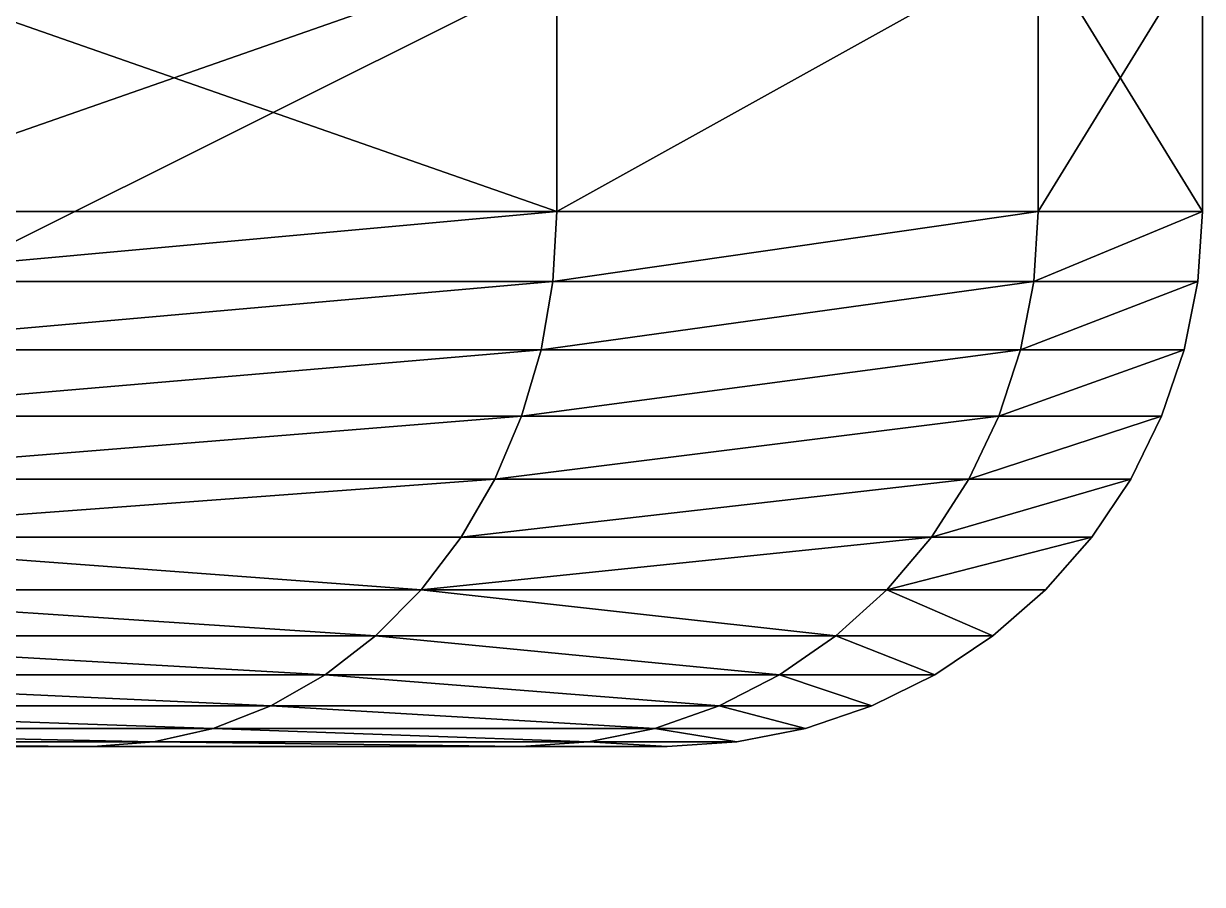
# Model space of a CAD drawing. Header units: millimetres. Extents: x 792 to 981, y 271 to 417.
# Drawn here: x 903.678 to 905.879, y 317.176 to 318.785 of the extents above; entities that cross this region are included whole.
import ezdxf

# ---------------------------------------------------------------- set-up
doc = ezdxf.new("R2010")
doc.units = ezdxf.units.MM

# ---------------------------------------------------------------- blocks, each defined once
blk = doc.blocks.new('Component')
mesh = blk.add_polyface()
corners = [(0, 20, 26.5), (41, 20, 6), (0, 20, 6), (41, 20, 26.5)]
mesh.append_faces([[corners[k] for k in face] for face in [(0, 1, 2), (1, 0, 3)]], dxfattribs={"vtx0": -1})
mesh = blk.add_polyface()
corners = [(41, 0, 26.5), (0, 0, 6), (41, 0, 6), (0, 0, 26.5)]
mesh.append_faces([[corners[k] for k in face] for face in [(0, 1, 2), (1, 0, 3)]], dxfattribs={"vtx0": -1})

msp = doc.modelspace()

# ---------------------------------------------------------------- linework, layer by layer
at = {"extrusion": (-3.06162e-16, -1, -1.83697e-16)}
for p, q in [((904.6737, 318.934, 61), (904.6737, 318.434, 61)), ((904.6737, 318.934, 52), (904.6737, 318.434, 52)), ((905.5728, 318.934, 54.1706), (905.5728, 318.434, 54.1706)), ((905.5728, 318.934, 58.8294), (905.5728, 318.434, 58.8294)), ((905.8795, 318.934, 56.5), (905.8795, 318.434, 56.5)), ((903.2434, 318.434, 50.136), (904.6737, 318.434, 52)), ((904.6737, 318.434, 61), (903.2434, 318.434, 62.864)), ((904.6663, 318.3035, 52.0043), (904.6737, 318.434, 52)), ((904.6663, 318.3035, 60.9957), (904.6737, 318.434, 61)), ((905.5728, 318.434, 58.8294), (904.6737, 318.434, 61)), ((904.6737, 318.434, 52), (905.5728, 318.434, 54.1706)), ((905.5645, 318.3035, 54.1728), (905.5728, 318.434, 54.1706)), ((905.5645, 318.3035, 58.8272), (905.5728, 318.434, 58.8294)), ((905.8795, 318.434, 56.5), (905.5728, 318.434, 58.8294)), ((905.5728, 318.434, 54.1706), (905.8795, 318.434, 56.5)), ((905.8709, 318.3035, 56.5), (905.8795, 318.434, 56.5)), ((903.2374, 318.3035, 50.1421), (904.6663, 318.3035, 52.0043)), ((904.6663, 318.3035, 60.9957), (903.2374, 318.3035, 62.8579)), ((904.6442, 318.1752, 52.017), (904.6663, 318.3035, 52.0043)), ((904.6442, 318.1752, 60.983), (904.6663, 318.3035, 60.9957)), ((904.6663, 318.3035, 52.0043), (905.5645, 318.3035, 54.1728)), ((905.5645, 318.3035, 58.8272), (904.6663, 318.3035, 60.9957)), ((905.5399, 318.1752, 54.1794), (905.5645, 318.3035, 54.1728)), ((905.5399, 318.1752, 58.8206), (905.5645, 318.3035, 58.8272)), ((905.5645, 318.3035, 54.1728), (905.8709, 318.3035, 56.5)), ((905.8709, 318.3035, 56.5), (905.5645, 318.3035, 58.8272)), ((905.8454, 318.1752, 56.5), (905.8709, 318.3035, 56.5)), ((903.2193, 318.1752, 50.1601), (904.6442, 318.1752, 52.017)), ((904.6442, 318.1752, 60.983), (903.2193, 318.1752, 62.8399)), ((904.6078, 318.0514, 60.9619), (904.6442, 318.1752, 60.983)), ((904.6078, 318.0514, 52.0381), (904.6442, 318.1752, 52.017)), ((904.6442, 318.1752, 52.017), (905.5399, 318.1752, 54.1794)), ((905.5399, 318.1752, 58.8206), (904.6442, 318.1752, 60.983)), ((905.4993, 318.0514, 58.8097), (905.5399, 318.1752, 58.8206)), ((905.4993, 318.0514, 54.1903), (905.5399, 318.1752, 54.1794)), ((905.5399, 318.1752, 54.1794), (905.8454, 318.1752, 56.5)), ((905.8454, 318.1752, 56.5), (905.5399, 318.1752, 58.8206)), ((905.8033, 318.0514, 56.5), (905.8454, 318.1752, 56.5)), ((903.1896, 318.0514, 50.1899), (904.6078, 318.0514, 52.0381)), ((904.6078, 318.0514, 60.9619), (903.1896, 318.0514, 62.8101)), ((904.5577, 317.934, 52.067), (904.6078, 318.0514, 52.0381)), ((904.5577, 317.934, 60.933), (904.6078, 318.0514, 60.9619)), ((905.4993, 318.0514, 58.8097), (904.6078, 318.0514, 60.9619)), ((904.6078, 318.0514, 52.0381), (905.4993, 318.0514, 54.1903)), ((905.4434, 317.934, 58.7947), (905.4993, 318.0514, 58.8097)), ((905.4434, 317.934, 54.2053), (905.4993, 318.0514, 54.1903)), ((905.8033, 318.0514, 56.5), (905.4993, 318.0514, 58.8097)), ((905.4993, 318.0514, 54.1903), (905.8033, 318.0514, 56.5)), ((905.7455, 317.934, 56.5), (905.8033, 318.0514, 56.5)), ((903.1487, 317.934, 50.2308), (904.5577, 317.934, 52.067)), ((904.5577, 317.934, 60.933), (903.1487, 317.934, 62.7692)), ((904.4947, 317.8253, 60.8967), (904.5577, 317.934, 60.933)), ((904.4947, 317.8253, 52.1033), (904.5577, 317.934, 52.067)), ((905.4434, 317.934, 58.7947), (904.5577, 317.934, 60.933)), ((904.5577, 317.934, 52.067), (905.4434, 317.934, 54.2053)), ((905.3732, 317.8253, 58.7759), (905.4434, 317.934, 58.7947)), ((905.3732, 317.8253, 54.2241), (905.4434, 317.934, 54.2053)), ((905.7455, 317.934, 56.5), (905.4434, 317.934, 58.7947)), ((905.4434, 317.934, 54.2053), (905.7455, 317.934, 56.5)), ((905.6728, 317.8253, 56.5), (905.7455, 317.934, 56.5)), ((904.4947, 317.8253, 60.8967), (903.0973, 317.8253, 62.7178)), ((903.0973, 317.8253, 50.2822), (904.4947, 317.8253, 52.1033)), ((904.42, 317.7269, 52.1464), (904.4947, 317.8253, 52.1033)), ((904.42, 317.7269, 60.8536), (904.4947, 317.8253, 60.8967)), ((905.3732, 317.8253, 58.7759), (904.4947, 317.8253, 60.8967)), ((904.4947, 317.8253, 52.1033), (905.3732, 317.8253, 54.2241)), ((905.2899, 317.7269, 58.7536), (905.3732, 317.8253, 58.7759)), ((905.2899, 317.7269, 54.2464), (905.3732, 317.8253, 54.2241)), ((905.6728, 317.8253, 56.5), (905.3732, 317.8253, 58.7759)), ((905.3732, 317.8253, 54.2241), (905.6728, 317.8253, 56.5)), ((905.5866, 317.7269, 56.5), (905.6728, 317.8253, 56.5)), ((904.42, 317.7269, 60.8536), (903.0363, 317.7269, 62.6569)), ((903.0363, 317.7269, 50.3431), (904.42, 317.7269, 52.1464)), ((904.3349, 317.6407, 52.1956), (904.42, 317.7269, 52.1464)), ((904.3349, 317.6407, 60.8044), (904.42, 317.7269, 60.8536)), ((905.2899, 317.7269, 58.7536), (904.42, 317.7269, 60.8536)), ((904.42, 317.7269, 52.1464), (905.2899, 317.7269, 54.2464)), ((905.1949, 317.6407, 54.2719), (905.2899, 317.7269, 54.2464)), ((905.1949, 317.6407, 58.7281), (905.2899, 317.7269, 58.7536)), ((905.2899, 317.7269, 54.2464), (905.5866, 317.7269, 56.5)), ((905.5866, 317.7269, 56.5), (905.2899, 317.7269, 58.7536)), ((905.4882, 317.6407, 56.5), (905.5866, 317.7269, 56.5)), ((904.3349, 317.6407, 60.8044), (902.9668, 317.6407, 62.5873)), ((902.9668, 317.6407, 50.4127), (904.3349, 317.6407, 52.1956)), ((904.2407, 317.568, 60.75), (904.3349, 317.6407, 60.8044)), ((904.2407, 317.568, 52.25), (904.3349, 317.6407, 52.1956)), ((904.3349, 317.6407, 52.1956), (905.1949, 317.6407, 54.2719)), ((905.1949, 317.6407, 58.7281), (904.3349, 317.6407, 60.8044)), ((905.0898, 317.568, 54.3), (905.1949, 317.6407, 54.2719)), ((905.0898, 317.568, 58.7), (905.1949, 317.6407, 58.7281)), ((905.1949, 317.6407, 54.2719), (905.4882, 317.6407, 56.5)), ((905.4882, 317.6407, 56.5), (905.1949, 317.6407, 58.7281)), ((905.3795, 317.568, 56.5), (905.4882, 317.6407, 56.5)), ((904.2407, 317.568, 60.75), (902.8899, 317.568, 62.5104)), ((902.8899, 317.568, 50.4896), (904.2407, 317.568, 52.25)), ((904.1391, 317.5102, 52.3087), (904.2407, 317.568, 52.25)), ((904.1391, 317.5102, 60.6913), (904.2407, 317.568, 60.75)), ((905.0898, 317.568, 58.7), (904.2407, 317.568, 60.75)), ((904.2407, 317.568, 52.25), (905.0898, 317.568, 54.3)), ((904.9765, 317.5102, 54.3304), (905.0898, 317.568, 54.3)), ((904.9765, 317.5102, 58.6696), (905.0898, 317.568, 58.7)), ((905.0898, 317.568, 54.3), (905.3795, 317.568, 56.5)), ((905.3795, 317.568, 56.5), (905.0898, 317.568, 58.7)), ((905.2621, 317.5102, 56.5), (905.3795, 317.568, 56.5)), ((902.8069, 317.5102, 50.5725), (904.1391, 317.5102, 52.3087)), ((904.1391, 317.5102, 60.6913), (902.8069, 317.5102, 62.4275)), ((904.0318, 317.4681, 60.6294), (904.1391, 317.5102, 60.6913)), ((904.0318, 317.4681, 52.3706), (904.1391, 317.5102, 52.3087)), ((904.9765, 317.5102, 58.6696), (904.1391, 317.5102, 60.6913)), ((904.1391, 317.5102, 52.3087), (904.9765, 317.5102, 54.3304)), ((904.8569, 317.4681, 58.6375), (904.9765, 317.5102, 58.6696)), ((904.8569, 317.4681, 54.3625), (904.9765, 317.5102, 54.3304)), ((904.9765, 317.5102, 54.3304), (905.2621, 317.5102, 56.5)), ((905.2621, 317.5102, 56.5), (904.9765, 317.5102, 58.6696)), ((905.1383, 317.4681, 56.5), (905.2621, 317.5102, 56.5)), ((902.7193, 317.4681, 50.6601), (904.0318, 317.4681, 52.3706)), ((904.0318, 317.4681, 60.6294), (902.7193, 317.4681, 62.3399)), ((903.9207, 317.4426, 52.4347), (904.0318, 317.4681, 52.3706)), ((903.9207, 317.4426, 60.5653), (904.0318, 317.4681, 60.6294)), ((904.8569, 317.4681, 58.6375), (904.0318, 317.4681, 60.6294)), ((904.0318, 317.4681, 52.3706), (904.8569, 317.4681, 54.3625)), ((904.733, 317.4426, 58.6043), (904.8569, 317.4681, 58.6375)), ((904.733, 317.4426, 54.3957), (904.8569, 317.4681, 54.3625)), ((905.1383, 317.4681, 56.5), (904.8569, 317.4681, 58.6375)), ((904.8569, 317.4681, 54.3625), (905.1383, 317.4681, 56.5)), ((905.01, 317.4426, 56.5), (905.1383, 317.4681, 56.5)), ((903.8077, 317.434, 60.5), (902.5363, 317.434, 62.1569)), ((902.5363, 317.434, 50.8431), (903.8077, 317.434, 52.5)), ((902.6286, 317.4426, 50.7508), (903.9207, 317.4426, 52.4347)), ((903.9207, 317.4426, 60.5653), (902.6286, 317.4426, 62.2492)), ((903.8708, 317.434, 56.5), (903.6326, 317.434, 58.3095)), ((903.6326, 317.434, 54.6905), (903.8708, 317.434, 56.5)), ((903.8077, 317.434, 52.5), (903.9207, 317.4426, 52.4347)), ((903.8077, 317.434, 60.5), (903.9207, 317.4426, 60.5653)), ((904.6069, 317.434, 58.5706), (903.8077, 317.434, 60.5)), ((903.8077, 317.434, 52.5), (904.6069, 317.434, 54.4294)), ((903.9207, 317.4426, 52.4347), (904.733, 317.4426, 54.3957)), ((904.733, 317.4426, 58.6043), (903.9207, 317.4426, 60.5653)), ((904.6069, 317.434, 58.5706), (904.733, 317.4426, 58.6043)), ((904.6069, 317.434, 54.4294), (904.733, 317.4426, 54.3957)), ((904.8795, 317.434, 56.5), (904.6069, 317.434, 58.5706)), ((904.6069, 317.434, 54.4294), (904.8795, 317.434, 56.5)), ((905.01, 317.4426, 56.5), (904.733, 317.4426, 58.6043)), ((904.733, 317.4426, 54.3957), (905.01, 317.4426, 56.5)), ((904.8795, 317.434, 56.5), (905.01, 317.4426, 56.5))]:
    msp.add_line(p, q, dxfattribs=at)

# ---------------------------------------------------------------- block references
at = {"extrusion": (0, 1, -1.83697e-16), "rotation": 180}
msp.add_blockref('Component', (-880.1732, 25, 300.634), dxfattribs=at)

# ---------------------------------------------------------------- meshes
at = {"color": 160, "true_color": 0x3232ff}
mesh = msp.add_polyface(dxfattribs=at)
corners = [(903.2434, 318.434, 50.136), (904.6737, 318.934, 52), (904.6737, 318.434, 52), (903.2434, 318.934, 50.136)]
mesh.append_faces([[corners[k] for k in face] for face in [(0, 1, 2), (1, 0, 3)]], dxfattribs={"vtx0": -1, "color": 160})
mesh = msp.add_polyface(dxfattribs=at)
corners = [(904.6737, 318.434, 61), (903.2434, 318.934, 62.864), (903.2434, 318.434, 62.864), (904.6737, 318.934, 61)]
mesh.append_faces([[corners[k] for k in face] for face in [(0, 1, 2), (1, 0, 3)]], dxfattribs={"vtx0": -1, "color": 160})
mesh = msp.add_polyface(dxfattribs=at)
corners = [(904.6737, 318.434, 61), (905.5728, 318.934, 58.8294), (904.6737, 318.934, 61), (905.5728, 318.434, 58.8294)]
mesh.append_faces([[corners[k] for k in face] for face in [(0, 1, 2), (1, 0, 3)]], dxfattribs={"vtx0": -1, "color": 160})
mesh = msp.add_polyface(dxfattribs=at)
corners = [(904.6737, 318.434, 52), (905.5728, 318.934, 54.1706), (905.5728, 318.434, 54.1706), (904.6737, 318.934, 52)]
mesh.append_faces([[corners[k] for k in face] for face in [(0, 1, 2), (1, 0, 3)]], dxfattribs={"vtx0": -1, "color": 160})
mesh = msp.add_polyface(dxfattribs=at)
corners = [(905.5728, 318.434, 54.1706), (905.8795, 318.934, 56.5), (905.8795, 318.434, 56.5), (905.5728, 318.934, 54.1706)]
mesh.append_faces([[corners[k] for k in face] for face in [(0, 1, 2), (1, 0, 3)]], dxfattribs={"vtx0": -1, "color": 160})
mesh = msp.add_polyface(dxfattribs=at)
corners = [(905.8795, 318.434, 56.5), (905.5728, 318.934, 58.8294), (905.5728, 318.434, 58.8294), (905.8795, 318.934, 56.5)]
mesh.append_faces([[corners[k] for k in face] for face in [(0, 1, 2), (1, 0, 3)]], dxfattribs={"vtx0": -1, "color": 160})
mesh = msp.add_polyface(dxfattribs=at)
corners = [(903.2374, 318.3035, 50.1421), (904.6737, 318.434, 52), (904.6663, 318.3035, 52.0043), (903.2434, 318.434, 50.136)]
mesh.append_faces([[corners[k] for k in face] for face in [(0, 1, 2), (1, 0, 3)]], dxfattribs={"vtx0": -1, "color": 160})
mesh = msp.add_polyface(dxfattribs=at)
corners = [(903.2374, 318.3035, 62.8579), (904.6737, 318.434, 61), (903.2434, 318.434, 62.864), (904.6663, 318.3035, 60.9957)]
mesh.append_faces([[corners[k] for k in face] for face in [(0, 1, 2), (1, 0, 3)]], dxfattribs={"vtx0": -1, "color": 160})
mesh = msp.add_polyface(dxfattribs=at)
corners = [(904.6663, 318.3035, 52.0043), (905.5728, 318.434, 54.1706), (905.5645, 318.3035, 54.1728), (904.6737, 318.434, 52)]
mesh.append_faces([[corners[k] for k in face] for face in [(0, 1, 2), (1, 0, 3)]], dxfattribs={"vtx0": -1, "color": 160})
mesh = msp.add_polyface(dxfattribs=at)
corners = [(904.6663, 318.3035, 60.9957), (905.5728, 318.434, 58.8294), (904.6737, 318.434, 61), (905.5645, 318.3035, 58.8272)]
mesh.append_faces([[corners[k] for k in face] for face in [(0, 1, 2), (1, 0, 3)]], dxfattribs={"vtx0": -1, "color": 160})
mesh = msp.add_polyface(dxfattribs=at)
corners = [(905.5645, 318.3035, 54.1728), (905.8795, 318.434, 56.5), (905.8709, 318.3035, 56.5), (905.5728, 318.434, 54.1706)]
mesh.append_faces([[corners[k] for k in face] for face in [(0, 1, 2), (1, 0, 3)]], dxfattribs={"vtx0": -1, "color": 160})
mesh = msp.add_polyface(dxfattribs=at)
corners = [(905.5645, 318.3035, 58.8272), (905.8795, 318.434, 56.5), (905.5728, 318.434, 58.8294), (905.8709, 318.3035, 56.5)]
mesh.append_faces([[corners[k] for k in face] for face in [(0, 1, 2), (1, 0, 3)]], dxfattribs={"vtx0": -1, "color": 160})
mesh = msp.add_polyface(dxfattribs=at)
corners = [(903.2193, 318.1752, 50.1601), (904.6663, 318.3035, 52.0043), (904.6442, 318.1752, 52.017), (903.2374, 318.3035, 50.1421)]
mesh.append_faces([[corners[k] for k in face] for face in [(0, 1, 2), (1, 0, 3)]], dxfattribs={"vtx0": -1, "color": 160})
mesh = msp.add_polyface(dxfattribs=at)
corners = [(903.2193, 318.1752, 62.8399), (904.6663, 318.3035, 60.9957), (903.2374, 318.3035, 62.8579), (904.6442, 318.1752, 60.983)]
mesh.append_faces([[corners[k] for k in face] for face in [(0, 1, 2), (1, 0, 3)]], dxfattribs={"vtx0": -1, "color": 160})
mesh = msp.add_polyface(dxfattribs=at)
corners = [(904.6442, 318.1752, 52.017), (905.5645, 318.3035, 54.1728), (905.5399, 318.1752, 54.1794), (904.6663, 318.3035, 52.0043)]
mesh.append_faces([[corners[k] for k in face] for face in [(0, 1, 2), (1, 0, 3)]], dxfattribs={"vtx0": -1, "color": 160})
mesh = msp.add_polyface(dxfattribs=at)
corners = [(904.6442, 318.1752, 60.983), (905.5645, 318.3035, 58.8272), (904.6663, 318.3035, 60.9957), (905.5399, 318.1752, 58.8206)]
mesh.append_faces([[corners[k] for k in face] for face in [(0, 1, 2), (1, 0, 3)]], dxfattribs={"vtx0": -1, "color": 160})
mesh = msp.add_polyface(dxfattribs=at)
corners = [(905.5399, 318.1752, 54.1794), (905.8709, 318.3035, 56.5), (905.8454, 318.1752, 56.5), (905.5645, 318.3035, 54.1728)]
mesh.append_faces([[corners[k] for k in face] for face in [(0, 1, 2), (1, 0, 3)]], dxfattribs={"vtx0": -1, "color": 160})
mesh = msp.add_polyface(dxfattribs=at)
corners = [(905.5399, 318.1752, 58.8206), (905.8709, 318.3035, 56.5), (905.5645, 318.3035, 58.8272), (905.8454, 318.1752, 56.5)]
mesh.append_faces([[corners[k] for k in face] for face in [(0, 1, 2), (1, 0, 3)]], dxfattribs={"vtx0": -1, "color": 160})
mesh = msp.add_polyface(dxfattribs=at)
corners = [(903.1896, 318.0514, 50.1899), (904.6442, 318.1752, 52.017), (904.6078, 318.0514, 52.0381), (903.2193, 318.1752, 50.1601)]
mesh.append_faces([[corners[k] for k in face] for face in [(0, 1, 2), (1, 0, 3)]], dxfattribs={"vtx0": -1, "color": 160})
mesh = msp.add_polyface(dxfattribs=at)
corners = [(903.1896, 318.0514, 62.8101), (904.6442, 318.1752, 60.983), (903.2193, 318.1752, 62.8399), (904.6078, 318.0514, 60.9619)]
mesh.append_faces([[corners[k] for k in face] for face in [(0, 1, 2), (1, 0, 3)]], dxfattribs={"vtx0": -1, "color": 160})
mesh = msp.add_polyface(dxfattribs=at)
corners = [(904.6078, 318.0514, 52.0381), (905.5399, 318.1752, 54.1794), (905.4993, 318.0514, 54.1903), (904.6442, 318.1752, 52.017)]
mesh.append_faces([[corners[k] for k in face] for face in [(0, 1, 2), (1, 0, 3)]], dxfattribs={"vtx0": -1, "color": 160})
mesh = msp.add_polyface(dxfattribs=at)
corners = [(904.6078, 318.0514, 60.9619), (905.5399, 318.1752, 58.8206), (904.6442, 318.1752, 60.983), (905.4993, 318.0514, 58.8097)]
mesh.append_faces([[corners[k] for k in face] for face in [(0, 1, 2), (1, 0, 3)]], dxfattribs={"vtx0": -1, "color": 160})
mesh = msp.add_polyface(dxfattribs=at)
corners = [(905.4993, 318.0514, 58.8097), (905.8454, 318.1752, 56.5), (905.5399, 318.1752, 58.8206), (905.8033, 318.0514, 56.5)]
mesh.append_faces([[corners[k] for k in face] for face in [(0, 1, 2), (1, 0, 3)]], dxfattribs={"vtx0": -1, "color": 160})
mesh = msp.add_polyface(dxfattribs=at)
corners = [(905.4993, 318.0514, 54.1903), (905.8454, 318.1752, 56.5), (905.8033, 318.0514, 56.5), (905.5399, 318.1752, 54.1794)]
mesh.append_faces([[corners[k] for k in face] for face in [(0, 1, 2), (1, 0, 3)]], dxfattribs={"vtx0": -1, "color": 160})
mesh = msp.add_polyface(dxfattribs=at)
corners = [(903.1487, 317.934, 50.2308), (904.6078, 318.0514, 52.0381), (904.5577, 317.934, 52.067), (903.1896, 318.0514, 50.1899)]
mesh.append_faces([[corners[k] for k in face] for face in [(0, 1, 2), (1, 0, 3)]], dxfattribs={"vtx0": -1, "color": 160})
mesh = msp.add_polyface(dxfattribs=at)
corners = [(903.1487, 317.934, 62.7692), (904.6078, 318.0514, 60.9619), (903.1896, 318.0514, 62.8101), (904.5577, 317.934, 60.933)]
mesh.append_faces([[corners[k] for k in face] for face in [(0, 1, 2), (1, 0, 3)]], dxfattribs={"vtx0": -1, "color": 160})
mesh = msp.add_polyface(dxfattribs=at)
corners = [(904.5577, 317.934, 60.933), (905.4993, 318.0514, 58.8097), (904.6078, 318.0514, 60.9619), (905.4434, 317.934, 58.7947)]
mesh.append_faces([[corners[k] for k in face] for face in [(0, 1, 2), (1, 0, 3)]], dxfattribs={"vtx0": -1, "color": 160})
mesh = msp.add_polyface(dxfattribs=at)
corners = [(904.5577, 317.934, 52.067), (905.4993, 318.0514, 54.1903), (905.4434, 317.934, 54.2053), (904.6078, 318.0514, 52.0381)]
mesh.append_faces([[corners[k] for k in face] for face in [(0, 1, 2), (1, 0, 3)]], dxfattribs={"vtx0": -1, "color": 160})
mesh = msp.add_polyface(dxfattribs=at)
corners = [(905.4434, 317.934, 58.7947), (905.8033, 318.0514, 56.5), (905.4993, 318.0514, 58.8097), (905.7455, 317.934, 56.5)]
mesh.append_faces([[corners[k] for k in face] for face in [(0, 1, 2), (1, 0, 3)]], dxfattribs={"vtx0": -1, "color": 160})
mesh = msp.add_polyface(dxfattribs=at)
corners = [(905.4434, 317.934, 54.2053), (905.8033, 318.0514, 56.5), (905.7455, 317.934, 56.5), (905.4993, 318.0514, 54.1903)]
mesh.append_faces([[corners[k] for k in face] for face in [(0, 1, 2), (1, 0, 3)]], dxfattribs={"vtx0": -1, "color": 160})
mesh = msp.add_polyface(dxfattribs=at)
corners = [(903.0973, 317.8253, 62.7178), (904.5577, 317.934, 60.933), (903.1487, 317.934, 62.7692), (904.4947, 317.8253, 60.8967)]
mesh.append_faces([[corners[k] for k in face] for face in [(0, 1, 2), (1, 0, 3)]], dxfattribs={"vtx0": -1, "color": 160})
mesh = msp.add_polyface(dxfattribs=at)
corners = [(903.0973, 317.8253, 50.2822), (904.5577, 317.934, 52.067), (904.4947, 317.8253, 52.1033), (903.1487, 317.934, 50.2308)]
mesh.append_faces([[corners[k] for k in face] for face in [(0, 1, 2), (1, 0, 3)]], dxfattribs={"vtx0": -1, "color": 160})
mesh = msp.add_polyface(dxfattribs=at)
corners = [(904.4947, 317.8253, 60.8967), (905.4434, 317.934, 58.7947), (904.5577, 317.934, 60.933), (905.3732, 317.8253, 58.7759)]
mesh.append_faces([[corners[k] for k in face] for face in [(0, 1, 2), (1, 0, 3)]], dxfattribs={"vtx0": -1, "color": 160})
mesh = msp.add_polyface(dxfattribs=at)
corners = [(904.4947, 317.8253, 52.1033), (905.4434, 317.934, 54.2053), (905.3732, 317.8253, 54.2241), (904.5577, 317.934, 52.067)]
mesh.append_faces([[corners[k] for k in face] for face in [(0, 1, 2), (1, 0, 3)]], dxfattribs={"vtx0": -1, "color": 160})
mesh = msp.add_polyface(dxfattribs=at)
corners = [(905.3732, 317.8253, 54.2241), (905.7455, 317.934, 56.5), (905.6728, 317.8253, 56.5), (905.4434, 317.934, 54.2053)]
mesh.append_faces([[corners[k] for k in face] for face in [(0, 1, 2), (1, 0, 3)]], dxfattribs={"vtx0": -1, "color": 160})
mesh = msp.add_polyface(dxfattribs=at)
corners = [(905.3732, 317.8253, 58.7759), (905.7455, 317.934, 56.5), (905.4434, 317.934, 58.7947), (905.6728, 317.8253, 56.5)]
mesh.append_faces([[corners[k] for k in face] for face in [(0, 1, 2), (1, 0, 3)]], dxfattribs={"vtx0": -1, "color": 160})
mesh = msp.add_polyface(dxfattribs=at)
corners = [(903.0973, 317.8253, 62.7178), (904.42, 317.7269, 60.8536), (904.4947, 317.8253, 60.8967), (903.0363, 317.7269, 62.6569)]
mesh.append_faces([[corners[k] for k in face] for face in [(0, 1, 2), (1, 0, 3)]], dxfattribs={"vtx0": -1, "color": 160})
mesh = msp.add_polyface(dxfattribs=at)
corners = [(904.42, 317.7269, 52.1464), (903.0973, 317.8253, 50.2822), (904.4947, 317.8253, 52.1033), (903.0363, 317.7269, 50.3431)]
mesh.append_faces([[corners[k] for k in face] for face in [(0, 1, 2), (1, 0, 3)]], dxfattribs={"vtx0": -1, "color": 160})
mesh = msp.add_polyface(dxfattribs=at)
corners = [(904.42, 317.7269, 60.8536), (905.3732, 317.8253, 58.7759), (904.4947, 317.8253, 60.8967), (905.2899, 317.7269, 58.7536)]
mesh.append_faces([[corners[k] for k in face] for face in [(0, 1, 2), (1, 0, 3)]], dxfattribs={"vtx0": -1, "color": 160})
mesh = msp.add_polyface(dxfattribs=at)
corners = [(904.42, 317.7269, 52.1464), (905.3732, 317.8253, 54.2241), (905.2899, 317.7269, 54.2464), (904.4947, 317.8253, 52.1033)]
mesh.append_faces([[corners[k] for k in face] for face in [(0, 1, 2), (1, 0, 3)]], dxfattribs={"vtx0": -1, "color": 160})
mesh = msp.add_polyface(dxfattribs=at)
corners = [(905.2899, 317.7269, 54.2464), (905.6728, 317.8253, 56.5), (905.5866, 317.7269, 56.5), (905.3732, 317.8253, 54.2241)]
mesh.append_faces([[corners[k] for k in face] for face in [(0, 1, 2), (1, 0, 3)]], dxfattribs={"vtx0": -1, "color": 160})
mesh = msp.add_polyface(dxfattribs=at)
corners = [(905.2899, 317.7269, 58.7536), (905.6728, 317.8253, 56.5), (905.3732, 317.8253, 58.7759), (905.5866, 317.7269, 56.5)]
mesh.append_faces([[corners[k] for k in face] for face in [(0, 1, 2), (1, 0, 3)]], dxfattribs={"vtx0": -1, "color": 160})
mesh = msp.add_polyface(dxfattribs=at)
corners = [(903.0363, 317.7269, 62.6569), (904.3349, 317.6407, 60.8044), (904.42, 317.7269, 60.8536), (902.9668, 317.6407, 62.5873)]
mesh.append_faces([[corners[k] for k in face] for face in [(0, 1, 2), (1, 0, 3)]], dxfattribs={"vtx0": -1, "color": 160})
mesh = msp.add_polyface(dxfattribs=at)
corners = [(904.3349, 317.6407, 52.1956), (903.0363, 317.7269, 50.3431), (904.42, 317.7269, 52.1464), (902.9668, 317.6407, 50.4127)]
mesh.append_faces([[corners[k] for k in face] for face in [(0, 1, 2), (1, 0, 3)]], dxfattribs={"vtx0": -1, "color": 160})
mesh = msp.add_polyface(dxfattribs=at)
corners = [(905.1949, 317.6407, 54.2719), (904.42, 317.7269, 52.1464), (905.2899, 317.7269, 54.2464), (904.3349, 317.6407, 52.1956)]
mesh.append_faces([[corners[k] for k in face] for face in [(0, 1, 2), (1, 0, 3)]], dxfattribs={"vtx0": -1, "color": 160})
mesh = msp.add_polyface(dxfattribs=at)
corners = [(904.42, 317.7269, 60.8536), (905.1949, 317.6407, 58.7281), (905.2899, 317.7269, 58.7536), (904.3349, 317.6407, 60.8044)]
mesh.append_faces([[corners[k] for k in face] for face in [(0, 1, 2), (1, 0, 3)]], dxfattribs={"vtx0": -1, "color": 160})
mesh = msp.add_polyface(dxfattribs=at)
corners = [(905.4882, 317.6407, 56.5), (905.2899, 317.7269, 54.2464), (905.5866, 317.7269, 56.5), (905.1949, 317.6407, 54.2719)]
mesh.append_faces([[corners[k] for k in face] for face in [(0, 1, 2), (1, 0, 3)]], dxfattribs={"vtx0": -1, "color": 160})
mesh = msp.add_polyface(dxfattribs=at)
corners = [(905.2899, 317.7269, 58.7536), (905.4882, 317.6407, 56.5), (905.5866, 317.7269, 56.5), (905.1949, 317.6407, 58.7281)]
mesh.append_faces([[corners[k] for k in face] for face in [(0, 1, 2), (1, 0, 3)]], dxfattribs={"vtx0": -1, "color": 160})
mesh = msp.add_polyface(dxfattribs=at)
corners = [(902.9668, 317.6407, 62.5873), (904.2407, 317.568, 60.75), (904.3349, 317.6407, 60.8044), (902.8899, 317.568, 62.5104)]
mesh.append_faces([[corners[k] for k in face] for face in [(0, 1, 2), (1, 0, 3)]], dxfattribs={"vtx0": -1, "color": 160})
mesh = msp.add_polyface(dxfattribs=at)
corners = [(904.2407, 317.568, 52.25), (902.9668, 317.6407, 50.4127), (904.3349, 317.6407, 52.1956), (902.8899, 317.568, 50.4896)]
mesh.append_faces([[corners[k] for k in face] for face in [(0, 1, 2), (1, 0, 3)]], dxfattribs={"vtx0": -1, "color": 160})
mesh = msp.add_polyface(dxfattribs=at)
corners = [(904.3349, 317.6407, 60.8044), (905.0898, 317.568, 58.7), (905.1949, 317.6407, 58.7281), (904.2407, 317.568, 60.75)]
mesh.append_faces([[corners[k] for k in face] for face in [(0, 1, 2), (1, 0, 3)]], dxfattribs={"vtx0": -1, "color": 160})
mesh = msp.add_polyface(dxfattribs=at)
corners = [(905.0898, 317.568, 54.3), (904.3349, 317.6407, 52.1956), (905.1949, 317.6407, 54.2719), (904.2407, 317.568, 52.25)]
mesh.append_faces([[corners[k] for k in face] for face in [(0, 1, 2), (1, 0, 3)]], dxfattribs={"vtx0": -1, "color": 160})
mesh = msp.add_polyface(dxfattribs=at)
corners = [(905.3795, 317.568, 56.5), (905.1949, 317.6407, 54.2719), (905.4882, 317.6407, 56.5), (905.0898, 317.568, 54.3)]
mesh.append_faces([[corners[k] for k in face] for face in [(0, 1, 2), (1, 0, 3)]], dxfattribs={"vtx0": -1, "color": 160})
mesh = msp.add_polyface(dxfattribs=at)
corners = [(905.1949, 317.6407, 58.7281), (905.3795, 317.568, 56.5), (905.4882, 317.6407, 56.5), (905.0898, 317.568, 58.7)]
mesh.append_faces([[corners[k] for k in face] for face in [(0, 1, 2), (1, 0, 3)]], dxfattribs={"vtx0": -1, "color": 160})
mesh = msp.add_polyface(dxfattribs=at)
corners = [(904.1391, 317.5102, 52.3087), (902.8899, 317.568, 50.4896), (904.2407, 317.568, 52.25), (902.8069, 317.5102, 50.5725)]
mesh.append_faces([[corners[k] for k in face] for face in [(0, 1, 2), (1, 0, 3)]], dxfattribs={"vtx0": -1, "color": 160})
mesh = msp.add_polyface(dxfattribs=at)
corners = [(902.8899, 317.568, 62.5104), (904.1391, 317.5102, 60.6913), (904.2407, 317.568, 60.75), (902.8069, 317.5102, 62.4275)]
mesh.append_faces([[corners[k] for k in face] for face in [(0, 1, 2), (1, 0, 3)]], dxfattribs={"vtx0": -1, "color": 160})
mesh = msp.add_polyface(dxfattribs=at)
corners = [(904.9765, 317.5102, 54.3304), (904.2407, 317.568, 52.25), (905.0898, 317.568, 54.3), (904.1391, 317.5102, 52.3087)]
mesh.append_faces([[corners[k] for k in face] for face in [(0, 1, 2), (1, 0, 3)]], dxfattribs={"vtx0": -1, "color": 160})
mesh = msp.add_polyface(dxfattribs=at)
corners = [(904.2407, 317.568, 60.75), (904.9765, 317.5102, 58.6696), (905.0898, 317.568, 58.7), (904.1391, 317.5102, 60.6913)]
mesh.append_faces([[corners[k] for k in face] for face in [(0, 1, 2), (1, 0, 3)]], dxfattribs={"vtx0": -1, "color": 160})
mesh = msp.add_polyface(dxfattribs=at)
corners = [(905.0898, 317.568, 58.7), (905.2621, 317.5102, 56.5), (905.3795, 317.568, 56.5), (904.9765, 317.5102, 58.6696)]
mesh.append_faces([[corners[k] for k in face] for face in [(0, 1, 2), (1, 0, 3)]], dxfattribs={"vtx0": -1, "color": 160})
mesh = msp.add_polyface(dxfattribs=at)
corners = [(905.2621, 317.5102, 56.5), (905.0898, 317.568, 54.3), (905.3795, 317.568, 56.5), (904.9765, 317.5102, 54.3304)]
mesh.append_faces([[corners[k] for k in face] for face in [(0, 1, 2), (1, 0, 3)]], dxfattribs={"vtx0": -1, "color": 160})
mesh = msp.add_polyface(dxfattribs=at)
corners = [(904.0318, 317.4681, 52.3706), (902.8069, 317.5102, 50.5725), (904.1391, 317.5102, 52.3087), (902.7193, 317.4681, 50.6601)]
mesh.append_faces([[corners[k] for k in face] for face in [(0, 1, 2), (1, 0, 3)]], dxfattribs={"vtx0": -1, "color": 160})
mesh = msp.add_polyface(dxfattribs=at)
corners = [(902.8069, 317.5102, 62.4275), (904.0318, 317.4681, 60.6294), (904.1391, 317.5102, 60.6913), (902.7193, 317.4681, 62.3399)]
mesh.append_faces([[corners[k] for k in face] for face in [(0, 1, 2), (1, 0, 3)]], dxfattribs={"vtx0": -1, "color": 160})
mesh = msp.add_polyface(dxfattribs=at)
corners = [(904.1391, 317.5102, 60.6913), (904.8569, 317.4681, 58.6375), (904.9765, 317.5102, 58.6696), (904.0318, 317.4681, 60.6294)]
mesh.append_faces([[corners[k] for k in face] for face in [(0, 1, 2), (1, 0, 3)]], dxfattribs={"vtx0": -1, "color": 160})
mesh = msp.add_polyface(dxfattribs=at)
corners = [(904.8569, 317.4681, 54.3625), (904.1391, 317.5102, 52.3087), (904.9765, 317.5102, 54.3304), (904.0318, 317.4681, 52.3706)]
mesh.append_faces([[corners[k] for k in face] for face in [(0, 1, 2), (1, 0, 3)]], dxfattribs={"vtx0": -1, "color": 160})
mesh = msp.add_polyface(dxfattribs=at)
corners = [(904.9765, 317.5102, 58.6696), (905.1383, 317.4681, 56.5), (905.2621, 317.5102, 56.5), (904.8569, 317.4681, 58.6375)]
mesh.append_faces([[corners[k] for k in face] for face in [(0, 1, 2), (1, 0, 3)]], dxfattribs={"vtx0": -1, "color": 160})
mesh = msp.add_polyface(dxfattribs=at)
corners = [(905.1383, 317.4681, 56.5), (904.9765, 317.5102, 54.3304), (905.2621, 317.5102, 56.5), (904.8569, 317.4681, 54.3625)]
mesh.append_faces([[corners[k] for k in face] for face in [(0, 1, 2), (1, 0, 3)]], dxfattribs={"vtx0": -1, "color": 160})
mesh = msp.add_polyface(dxfattribs=at)
corners = [(903.9207, 317.4426, 52.4347), (902.7193, 317.4681, 50.6601), (904.0318, 317.4681, 52.3706), (902.6286, 317.4426, 50.7508)]
mesh.append_faces([[corners[k] for k in face] for face in [(0, 1, 2), (1, 0, 3)]], dxfattribs={"vtx0": -1, "color": 160})
mesh = msp.add_polyface(dxfattribs=at)
corners = [(902.7193, 317.4681, 62.3399), (903.9207, 317.4426, 60.5653), (904.0318, 317.4681, 60.6294), (902.6286, 317.4426, 62.2492)]
mesh.append_faces([[corners[k] for k in face] for face in [(0, 1, 2), (1, 0, 3)]], dxfattribs={"vtx0": -1, "color": 160})
mesh = msp.add_polyface(dxfattribs=at)
corners = [(904.0318, 317.4681, 60.6294), (904.733, 317.4426, 58.6043), (904.8569, 317.4681, 58.6375), (903.9207, 317.4426, 60.5653)]
mesh.append_faces([[corners[k] for k in face] for face in [(0, 1, 2), (1, 0, 3)]], dxfattribs={"vtx0": -1, "color": 160})
mesh = msp.add_polyface(dxfattribs=at)
corners = [(904.733, 317.4426, 54.3957), (904.0318, 317.4681, 52.3706), (904.8569, 317.4681, 54.3625), (903.9207, 317.4426, 52.4347)]
mesh.append_faces([[corners[k] for k in face] for face in [(0, 1, 2), (1, 0, 3)]], dxfattribs={"vtx0": -1, "color": 160})
mesh = msp.add_polyface(dxfattribs=at)
corners = [(904.8569, 317.4681, 58.6375), (905.01, 317.4426, 56.5), (905.1383, 317.4681, 56.5), (904.733, 317.4426, 58.6043)]
mesh.append_faces([[corners[k] for k in face] for face in [(0, 1, 2), (1, 0, 3)]], dxfattribs={"vtx0": -1, "color": 160})
mesh = msp.add_polyface(dxfattribs=at)
corners = [(905.01, 317.4426, 56.5), (904.8569, 317.4681, 54.3625), (905.1383, 317.4681, 56.5), (904.733, 317.4426, 54.3957)]
mesh.append_faces([[corners[k] for k in face] for face in [(0, 1, 2), (1, 0, 3)]], dxfattribs={"vtx0": -1, "color": 160})
mesh = msp.add_polyface(dxfattribs=at)
corners = [(904.6069, 317.434, 58.5706), (904.6069, 317.434, 54.4294), (904.8795, 317.434, 56.5), (903.8077, 317.434, 60.5), (903.8708, 317.434, 56.5), (903.6326, 317.434, 58.3095), (902.5363, 317.434, 62.1569), (902.9342, 317.434, 59.9957), (901.8231, 317.434, 61.4436), (900.8795, 317.434, 63.4282), (900.3752, 317.434, 62.5547), (898.95, 317.434, 64.2274), (898.689, 317.434, 63.2531), (896.8795, 317.434, 64.5), (896.8795, 317.434, 63.4914), (894.8089, 317.434, 64.2274), (895.07, 317.434, 63.2531), (893.3838, 317.434, 62.5547), (892.8795, 317.434, 63.4282), (891.9358, 317.434, 61.4436), (891.2226, 317.434, 62.1569), (890.8248, 317.434, 59.9957), (889.9513, 317.434, 60.5), (890.1263, 317.434, 58.3095), (889.8881, 317.434, 56.5), (889.1521, 317.434, 58.5706), (903.8077, 317.434, 52.5), (903.6326, 317.434, 54.6905), (902.5363, 317.434, 50.8431), (902.9342, 317.434, 53.0043), (901.8231, 317.434, 51.5564), (900.8795, 317.434, 49.5718), (900.3752, 317.434, 50.4453), (898.95, 317.434, 48.7726), (898.689, 317.434, 49.7469), (896.8795, 317.434, 48.5), (896.8795, 317.434, 49.5086), (895.07, 317.434, 49.7469), (894.8089, 317.434, 48.7726), (893.3838, 317.434, 50.4453), (892.8795, 317.434, 49.5718), (891.9358, 317.434, 51.5564), (891.2226, 317.434, 50.8431), (890.8248, 317.434, 53.0043), (889.9513, 317.434, 52.5), (890.1263, 317.434, 54.6905), (889.1521, 317.434, 54.4294), (888.8795, 317.434, 56.5)]
mesh.append_faces([[corners[k] for k in face] for face in [(0, 1, 2), (46, 25, 47)]], dxfattribs={"vtx0": -1, "color": 160})
mesh.append_faces([[corners[k] for k in face] for face in [(4, 3, 5), (5, 6, 7), (7, 6, 8), (8, 9, 10), (10, 11, 12), (12, 13, 14), (14, 15, 16), (16, 15, 17), (17, 18, 19), (19, 20, 21), (21, 22, 23), (23, 22, 24), (26, 27, 28), (28, 30, 31), (31, 32, 33), (33, 34, 35), (35, 37, 38), (38, 39, 40), (40, 41, 42), (42, 43, 44), (44, 24, 46)]], dxfattribs={"vtx0": -1, "vtx1": -1, "color": 160})
mesh.append_faces([[corners[k] for k in face] for face in [(1, 3, 4), (46, 24, 25)]], dxfattribs={"vtx0": -1, "vtx1": -1, "vtx2": -1, "color": 160})
mesh.append_faces([[corners[k] for k in face] for face in [(1, 0, 3), (5, 3, 6), (8, 6, 9), (10, 9, 11), (12, 11, 13), (14, 13, 15), (17, 15, 18), (19, 18, 20), (21, 20, 22), (24, 22, 25), (4, 26, 1), (26, 4, 27), (28, 27, 29), (28, 29, 30), (31, 30, 32), (33, 32, 34), (35, 34, 36), (35, 36, 37), (38, 37, 39), (40, 39, 41), (42, 41, 43), (44, 43, 45), (44, 45, 24)]], dxfattribs={"vtx0": -1, "vtx2": -1, "color": 160})
mesh = msp.add_polyface()
corners = [(903.6326, 317.434, 58.3095), (903.6326, 317.434, 54.6905), (903.8708, 317.434, 56.5), (902.9342, 317.434, 59.9957), (902.9342, 317.434, 53.0043), (901.8231, 317.434, 61.4436), (901.8231, 317.434, 51.5564), (901.3493, 317.434, 56.5), (901.197, 317.434, 57.6569), (900.3752, 317.434, 62.5547), (900.7504, 317.434, 58.7349), (900.0401, 317.434, 59.6606), (898.689, 317.434, 63.2531), (899.1144, 317.434, 60.371), (898.0363, 317.434, 60.8175), (896.8795, 317.434, 63.4914), (896.8795, 317.434, 60.9698), (895.07, 317.434, 63.2531), (895.7226, 317.434, 60.8175), (894.6446, 317.434, 60.371), (893.3838, 317.434, 62.5547), (893.7188, 317.434, 59.6606), (893.0085, 317.434, 58.7349), (891.9358, 317.434, 61.4436), (892.562, 317.434, 57.6569), (892.4097, 317.434, 56.5), (901.197, 317.434, 55.3431), (900.3752, 317.434, 50.4453), (900.7504, 317.434, 54.2651), (900.0401, 317.434, 53.3394), (898.689, 317.434, 49.7469), (899.1144, 317.434, 52.629), (898.0363, 317.434, 52.1825), (896.8795, 317.434, 49.5086), (896.8795, 317.434, 52.0302), (895.7226, 317.434, 52.1825), (895.07, 317.434, 49.7469), (894.6446, 317.434, 52.629), (893.3838, 317.434, 50.4453), (893.7188, 317.434, 53.3394), (893.0085, 317.434, 54.2651), (891.9358, 317.434, 51.5564), (892.562, 317.434, 55.3431), (890.8248, 317.434, 59.9957), (890.8248, 317.434, 53.0043), (890.1263, 317.434, 58.3095), (890.1263, 317.434, 54.6905), (889.8881, 317.434, 56.5)]
mesh.append_faces([[corners[k] for k in face] for face in [(0, 1, 2), (46, 45, 47)]], dxfattribs={"vtx0": -1})
mesh.append_faces([[corners[k] for k in face] for face in [(1, 3, 4), (4, 5, 6), (7, 5, 8), (8, 9, 10), (10, 9, 11), (11, 12, 13), (13, 12, 14), (14, 15, 16), (16, 17, 18), (18, 17, 19), (19, 20, 21), (21, 20, 22), (22, 23, 24), (24, 23, 25), (6, 26, 27), (26, 6, 7), (27, 29, 30), (30, 32, 33), (33, 35, 36), (36, 37, 38), (38, 40, 41), (41, 43, 44), (44, 45, 46)]], dxfattribs={"vtx0": -1, "vtx1": -1})
mesh.append_faces([[corners[k] for k in face] for face in [(6, 5, 7), (41, 25, 23)]], dxfattribs={"vtx0": -1, "vtx1": -1, "vtx2": -1})
mesh.append_faces([[corners[k] for k in face] for face in [(1, 0, 3), (4, 3, 5), (8, 5, 9), (11, 9, 12), (14, 12, 15), (16, 15, 17), (19, 17, 20), (22, 20, 23), (27, 26, 28), (27, 28, 29), (30, 29, 31), (30, 31, 32), (33, 32, 34), (33, 34, 35), (36, 35, 37), (38, 37, 39), (38, 39, 40), (41, 40, 42), (41, 42, 25), (41, 23, 43), (44, 43, 45)]], dxfattribs={"vtx0": -1, "vtx2": -1})
mesh = msp.add_polyface(dxfattribs=at)
corners = [(903.8077, 317.434, 52.5), (902.6286, 317.4426, 50.7508), (903.9207, 317.4426, 52.4347), (902.5363, 317.434, 50.8431)]
mesh.append_faces([[corners[k] for k in face] for face in [(0, 1, 2), (1, 0, 3)]], dxfattribs={"vtx0": -1, "color": 160})
mesh = msp.add_polyface(dxfattribs=at)
corners = [(902.6286, 317.4426, 62.2492), (903.8077, 317.434, 60.5), (903.9207, 317.4426, 60.5653), (902.5363, 317.434, 62.1569)]
mesh.append_faces([[corners[k] for k in face] for face in [(0, 1, 2), (1, 0, 3)]], dxfattribs={"vtx0": -1, "color": 160})
mesh = msp.add_polyface(dxfattribs=at)
corners = [(903.9207, 317.4426, 60.5653), (904.6069, 317.434, 58.5706), (904.733, 317.4426, 58.6043), (903.8077, 317.434, 60.5)]
mesh.append_faces([[corners[k] for k in face] for face in [(0, 1, 2), (1, 0, 3)]], dxfattribs={"vtx0": -1, "color": 160})
mesh = msp.add_polyface(dxfattribs=at)
corners = [(904.6069, 317.434, 54.4294), (903.9207, 317.4426, 52.4347), (904.733, 317.4426, 54.3957), (903.8077, 317.434, 52.5)]
mesh.append_faces([[corners[k] for k in face] for face in [(0, 1, 2), (1, 0, 3)]], dxfattribs={"vtx0": -1, "color": 160})
mesh = msp.add_polyface(dxfattribs=at)
corners = [(904.733, 317.4426, 58.6043), (904.8795, 317.434, 56.5), (905.01, 317.4426, 56.5), (904.6069, 317.434, 58.5706)]
mesh.append_faces([[corners[k] for k in face] for face in [(0, 1, 2), (1, 0, 3)]], dxfattribs={"vtx0": -1, "color": 160})
mesh = msp.add_polyface(dxfattribs=at)
corners = [(904.8795, 317.434, 56.5), (904.733, 317.4426, 54.3957), (905.01, 317.4426, 56.5), (904.6069, 317.434, 54.4294)]
mesh.append_faces([[corners[k] for k in face] for face in [(0, 1, 2), (1, 0, 3)]], dxfattribs={"vtx0": -1, "color": 160})

doc.saveas('drawing.dxf')
